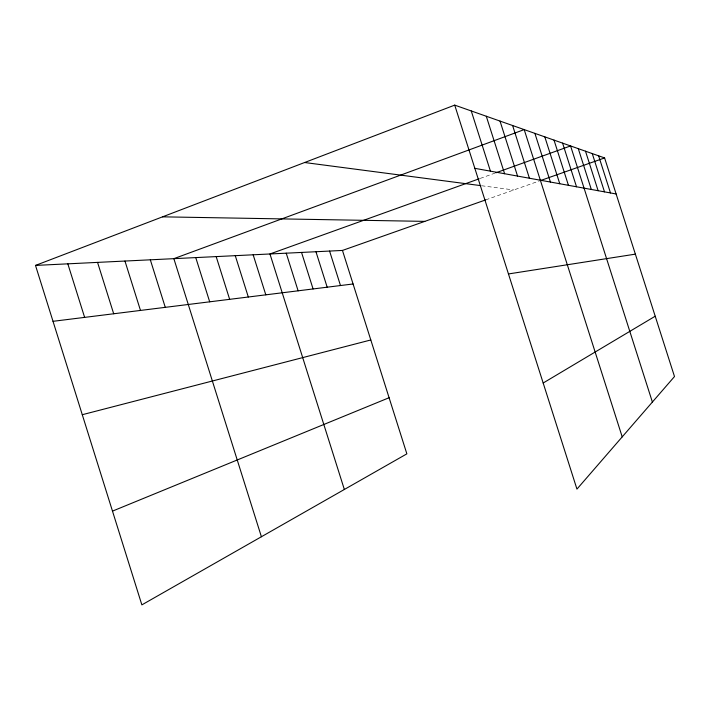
<?xml version="1.0" encoding="UTF-8"?>
<svg xmlns="http://www.w3.org/2000/svg" width="710" height="710" viewBox="0 0 710 710"><rect width="100%" height="100%" fill="white"/><g stroke="black" fill="none" stroke-linecap="round" stroke-linejoin="round"><path stroke-width="0.53" stroke-dasharray="3.55 2.66" d="M480.217 178.414L494.772 173.187M485.738 199.874L539.485 180.908M481.637 185.745L513.827 189.96"/><path stroke-width="1.06" d="M543.177 383.01L655.215 316.216M112.491 511.12L389.098 397.724M35.5 265.416L342.46 250.435L406.865 453.85L141.867 604.876L35.5 265.416L454.719 105.124L604.601 157.931L674.5 376.54L576.946 489.101L454.719 105.124M479.179 178.787L269.96 253.976L344.35 489.483M495.811 172.814L570.583 145.94L652.384 402.055M342.46 250.435L485.738 199.874M540.514 180.544L604.601 157.931M82.28 414.711L370.806 339.966M508.458 273.945L635.361 254.144M53.019 321.319L353.074 283.973M162.563 216.834L424.802 221.378M304.608 162.519L480.617 185.612M474.839 168.332L616.129 193.972M598.619 155.818L610.485 192.942M592.264 153.582L604.494 191.86M585.501 151.203L598.122 190.706M578.286 148.656L591.323 189.472M562.586 143.127L576.52 186.783M554.013 140.101L568.444 185.319M544.81 136.861L559.773 183.739M534.896 133.374L550.428 182.044M622.208 436.881L524.202 129.602L173.852 258.662L261.404 536.751M512.611 125.519L529.42 178.237M500.017 121.082L517.554 176.08M486.288 116.245L504.606 173.728M471.254 110.946L490.433 171.154M329.582 251.065L340.489 285.535M315.959 251.73L327.177 287.195M301.537 252.432L313.083 288.952M286.228 253.177L298.12 290.816M253.159 254.792L265.806 294.836M235.267 255.662L248.314 297.011M216.177 256.603L229.649 299.336M195.756 257.597L209.69 301.821M150.325 259.816L165.279 307.35M124.96 261.049L140.482 310.439M97.554 262.389L113.689 313.767M67.832 263.845L84.632 317.388"/></g></svg>
